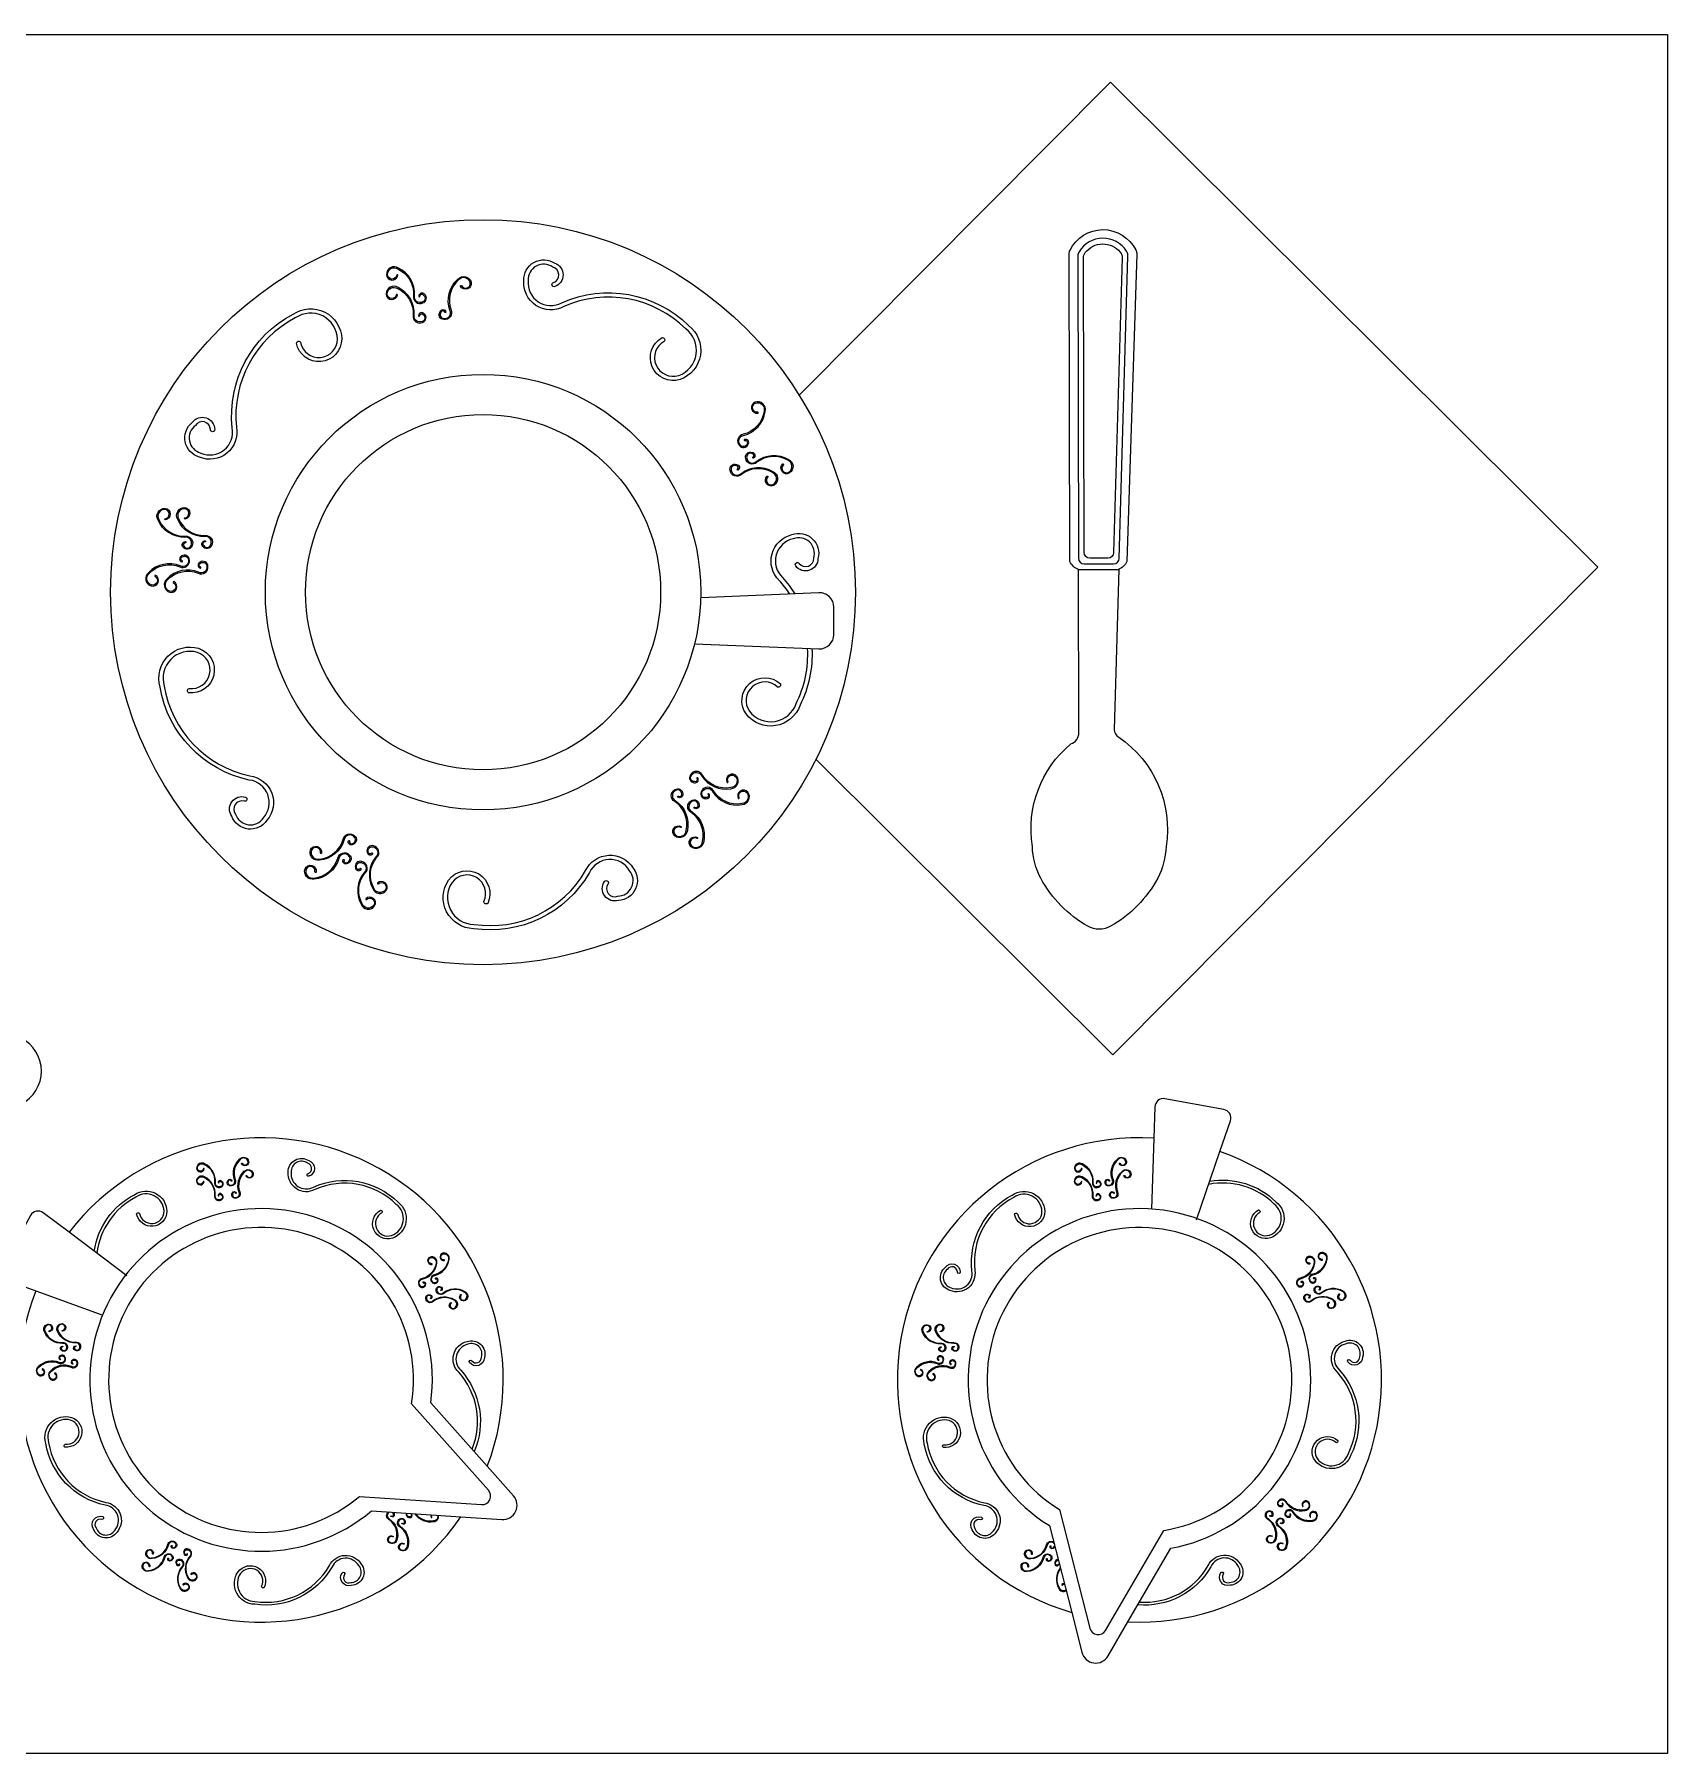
# Model space of a CAD drawing. Header units: millimetres. Extents: x 1573 to 2177, y 1587 to 1932.
# Drawn here: x 1785.7045 to 1785.9895, y 1894.4071 to 1894.7071 of the extents above; entities that cross this region are included whole.
import ezdxf

# ---------------------------------------------------------------- set-up
doc = ezdxf.new("R2010")
doc.units = ezdxf.units.MM
doc.header["$LTSCALE"] = 0.03
doc.layers.add('-HIDRO', color=8, linetype='Continuous')

msp = doc.modelspace()

# ---------------------------------------------------------------- linework, layer by layer
at = {"layer": '-HIDRO'}
for p, q in [((1785.63857, 1894.70711), (1785.98955, 1894.70711)), ((1785.98955, 1894.70711), (1785.98955, 1894.4071)), ((1785.89987, 1894.51449), (1785.89947, 1894.50208)), ((1785.90734, 1894.50027), (1785.9114, 1894.51216)), ((1785.72059, 1894.4905), (1785.71055, 1894.49807)), ((1785.70474, 1894.48783), (1785.71641, 1894.48359)), ((1785.98955, 1894.4071), (1785.53953, 1894.4071))]:
    msp.add_line(p, q, dxfattribs=at)
for points in [[(1785.89232, 1894.69876), (1785.83796, 1894.64415)], [(1785.84089, 1894.58063), (1785.89271, 1894.52905), (1785.97737, 1894.61411), (1785.89232, 1894.69876)]]:
    msp.add_lwpolyline(points, dxfattribs=at)
for points in [[(1785.87867, 1894.56541, -0.264783), (1785.88539, 1894.5833, 0.337809), (1785.88677, 1894.58524), (1785.88671, 1894.61372, -0.191235), (1785.88522, 1894.61511), (1785.88509, 1894.66879, -0.114254), (1785.88524, 1894.66945, -0.621447), (1785.89672, 1894.66949, -0.128465), (1785.89688, 1894.66875), (1785.89515, 1894.61511, -0.179417), (1785.89378, 1894.61377), (1785.89297, 1894.58582, 0.281039), (1785.89374, 1894.58446, -0.291767), (1785.90201, 1894.56541, -0.105781), (1785.90056, 1894.55984, -0.136972), (1785.89233, 1894.55147, -0.266562), (1785.88835, 1894.55147, -0.136972), (1785.88012, 1894.55984, -0.105781)], [(1785.89512, 1894.66927, 0.554588), (1785.88681, 1894.66919, 0.137949), (1785.88659, 1894.66841), (1785.8867, 1894.61571, 0.412746), (1785.8877, 1894.61471), (1785.89283, 1894.6147, 0.40657), (1785.89383, 1894.61567), (1785.89536, 1894.66839, 0.155356)], [(1785.8877, 1894.61671), (1785.88759, 1894.6681, -0.165506), (1785.8879, 1894.66902, -0.481652), (1785.894, 1894.66912, -0.186815), (1785.89434, 1894.66809), (1785.89286, 1894.61667, -0.40659), (1785.89185, 1894.6157), (1785.8887, 1894.61571, -0.412743)], [(1785.81441, 1894.65353, 0.905033), (1785.81694, 1894.64758, 0.596244), (1785.81817, 1894.65573, 0.308625), (1785.79687, 1894.6596, -0.595841), (1785.7899, 1894.66416, -0.611514), (1785.7953, 1894.66718, -0.716828), (1785.79531, 1894.66309, -0.988856), (1785.79507, 1894.6638, 0.742747), (1785.79497, 1894.66649, 0.630435), (1785.79065, 1894.66414, 0.602096), (1785.79654, 1894.66028, -0.308377), (1785.81866, 1894.6563, -0.593047), (1785.81719, 1894.64688, -0.905033), (1785.81405, 1894.65419, -0.664169)], [(1785.76772, 1894.6651, -0.905033), (1785.76611, 1894.6652, -0.596244), (1785.76792, 1894.66618, -0.308625), (1785.77063, 1894.66149, 0.595841), (1785.77229, 1894.66024, 0.611514), (1785.77255, 1894.66176, 0.716828), (1785.77158, 1894.66142, 0.988856), (1785.77177, 1894.66142, -0.742747), (1785.77241, 1894.66162, -0.630435), (1785.77222, 1894.66041, -0.602096), (1785.77082, 1894.66147, 0.308377), (1785.76801, 1894.66634, 0.593047), (1785.76592, 1894.6652, 0.905033), (1785.76791, 1894.66507, 0.664169)], [(1785.77901, 1894.66328, 0.905033), (1785.78054, 1894.66381, 0.596244), (1785.77853, 1894.66426, 0.308625), (1785.7772, 1894.65901, -0.595841), (1785.77594, 1894.65735, -0.611514), (1785.77528, 1894.65875, -0.716828), (1785.7763, 1894.65868, -0.988856), (1785.77612, 1894.65863, 0.742747), (1785.77545, 1894.65865, 0.630435), (1785.77596, 1894.65754, 0.602096), (1785.77702, 1894.65894, -0.308377), (1785.7784, 1894.66439, -0.593047), (1785.78072, 1894.66386, -0.905033), (1785.77884, 1894.6632, -0.664169)], [(1785.76767, 1894.6617, -0.905033), (1785.76606, 1894.6618, -0.596244), (1785.76787, 1894.66277, -0.308625), (1785.77058, 1894.65809, 0.595841), (1785.77224, 1894.65684, 0.611514), (1785.77249, 1894.65836, 0.716828), (1785.77153, 1894.65802, 0.988856), (1785.77172, 1894.65802, -0.742747), (1785.77236, 1894.65822, -0.630435), (1785.77217, 1894.65701, -0.602096), (1785.77077, 1894.65807, 0.308377), (1785.76796, 1894.66294, 0.593047), (1785.76587, 1894.6618, 0.905033), (1785.76785, 1894.66167, 0.664169)], [(1785.75095, 1894.65337, 0.905033), (1785.75738, 1894.65394, 0.596244), (1785.75002, 1894.65762, 0.308625), (1785.73975, 1894.63856, -0.595841), (1785.73327, 1894.63334, -0.611514), (1785.73206, 1894.63941, -0.716828), (1785.73596, 1894.63816, -0.988856), (1785.73521, 1894.63814, 0.742747), (1785.73261, 1894.63888, 0.630435), (1785.73352, 1894.63405, 0.602096), (1785.73901, 1894.63845, -0.308377), (1785.74963, 1894.65827, -0.593047), (1785.75813, 1894.65396, -0.905033), (1785.75021, 1894.65323, -0.664169)], [(1785.83076, 1894.6412, -0.905033), (1785.83035, 1894.64277, -0.596244), (1785.83184, 1894.64135, -0.308625), (1785.82822, 1894.63732, 0.595841), (1785.82754, 1894.63535, 0.611514), (1785.82907, 1894.63558, 0.716828), (1785.82844, 1894.63639, 0.988856), (1785.8285, 1894.63622, -0.742747), (1785.8289, 1894.63567, -0.630435), (1785.82768, 1894.63547, -0.602096), (1785.82826, 1894.63713, 0.308377), (1785.83202, 1894.64131, 0.593047), (1785.83029, 1894.64295, 0.905033), (1785.83079, 1894.64102, 0.664169)], [(1785.83522, 1894.63202, 0.905033), (1785.83619, 1894.63073, 0.596244), (1785.836, 1894.63278, 0.308625), (1785.83059, 1894.63243, -0.595841), (1785.82863, 1894.63311, -0.611514), (1785.82975, 1894.63417, -0.716828), (1785.83001, 1894.63318, -0.988856), (1785.8299, 1894.63334, 0.742747), (1785.82971, 1894.63398, 0.630435), (1785.82881, 1894.63315, 0.602096), (1785.83047, 1894.63257, -0.308377), (1785.83608, 1894.63295, -0.593047), (1785.8363, 1894.63058, -0.905033), (1785.83509, 1894.63216, -0.664169)], [(1785.83251, 1894.6299, 0.905033), (1785.83349, 1894.62861, 0.596244), (1785.83329, 1894.63066, 0.308625), (1785.82789, 1894.63031, -0.595841), (1785.82592, 1894.63099, -0.611514), (1785.82705, 1894.63205, -0.716828), (1785.8273, 1894.63106, -0.988856), (1785.8272, 1894.63121, 0.742747), (1785.82701, 1894.63186, 0.630435), (1785.82611, 1894.63103, 0.602096), (1785.82777, 1894.63045, -0.308377), (1785.83337, 1894.63083, -0.593047), (1785.83359, 1894.62845, -0.905033), (1785.83238, 1894.63004, -0.664169)], [(1785.7273, 1894.62259, 0.905033), (1785.72727, 1894.62421, 0.596244), (1785.72622, 1894.62243, 0.308625), (1785.7308, 1894.61954, -0.595841), (1785.73199, 1894.61784, -0.611514), (1785.73046, 1894.61764, -0.716828), (1785.73084, 1894.61859, -0.988856), (1785.73083, 1894.6184, 0.742747), (1785.7306, 1894.61777, 0.630435), (1785.73182, 1894.61791, 0.602096), (1785.73082, 1894.61936, -0.308377), (1785.72606, 1894.62235, -0.593047), (1785.72728, 1894.62439, -0.905033), (1785.72732, 1894.6224, -0.664169)], [(1785.73074, 1894.62272, 0.905033), (1785.73071, 1894.62433, 0.596244), (1785.72966, 1894.62256, 0.308625), (1785.73424, 1894.61967, -0.595841), (1785.73543, 1894.61796, -0.611514), (1785.73389, 1894.61777, -0.716828), (1785.73427, 1894.61872, -0.988856), (1785.73426, 1894.61853, 0.742747), (1785.73403, 1894.61789, 0.630435), (1785.73525, 1894.61804, 0.602096), (1785.73425, 1894.61948, -0.308377), (1785.72949, 1894.62247, -0.593047), (1785.73071, 1894.62452, -0.905033), (1785.73076, 1894.62253, -0.664169)], [(1785.72551, 1894.61254, -0.905033), (1785.72492, 1894.61103, -0.596244), (1785.72455, 1894.61306, -0.308625), (1785.72985, 1894.61419, 0.595841), (1785.73155, 1894.61538, 0.611514), (1785.73018, 1894.61609, 0.716828), (1785.73021, 1894.61507, 0.988856), (1785.73027, 1894.61525, -0.742747), (1785.73027, 1894.61593, -0.630435), (1785.73137, 1894.61537, -0.602096), (1785.72993, 1894.61436, 0.308377), (1785.72443, 1894.6132, 0.593047), (1785.72487, 1894.61085, 0.905033), (1785.7256, 1894.61271, 0.664169)], [(1785.72873, 1894.61144, -0.905033), (1785.72814, 1894.60993, -0.596244), (1785.72777, 1894.61196, -0.308625), (1785.73307, 1894.61309, 0.595841), (1785.73477, 1894.61428, 0.611514), (1785.7334, 1894.615, 0.716828), (1785.73343, 1894.61397, 0.988856), (1785.73348, 1894.61415, -0.742747), (1785.73349, 1894.61483, -0.630435), (1785.73458, 1894.61427, -0.602096), (1785.73314, 1894.61326, 0.308377), (1785.72764, 1894.6121, 0.593047), (1785.72808, 1894.60976, 0.905033), (1785.72881, 1894.61161, 0.664169)], [(1785.73149, 1894.59296, 0.905033), (1785.73294, 1894.59926, 0.596244), (1785.72715, 1894.59339, 0.308625), (1785.74211, 1894.57773, -0.595841), (1785.74507, 1894.56996, -0.611514), (1785.73893, 1894.57068, -0.716828), (1785.74132, 1894.574, -0.988856), (1785.7411, 1894.57329, 0.742747), (1785.7396, 1894.57104, 0.630435), (1785.74447, 1894.57041, 0.602096), (1785.74199, 1894.57699, -0.308377), (1785.72642, 1894.59322, -0.593047), (1785.73315, 1894.59998, -0.905033), (1785.7314, 1894.59221, -0.664169)], [(1785.82555, 1894.57665, -0.905033), (1785.82691, 1894.57752, -0.596244), (1785.82602, 1894.57567, -0.308625), (1785.82107, 1894.57786, 0.595841), (1785.81899, 1894.5779, 0.611514), (1785.81968, 1894.57652, 0.716828), (1785.82026, 1894.57736, 0.988856), (1785.82011, 1894.57725, -0.742747), (1785.81971, 1894.57671, -0.630435), (1785.81915, 1894.5778, -0.602096), (1785.82091, 1894.57777, 0.308377), (1785.82604, 1894.57548, 0.593047), (1785.82706, 1894.57763, 0.905033), (1785.82538, 1894.57656, 0.664169)], [(1785.8173, 1894.56871, 0.905033), (1785.81637, 1894.56738, 0.596244), (1785.81826, 1894.5682, 0.308625), (1785.81625, 1894.57323, -0.595841), (1785.81629, 1894.57531, -0.611514), (1785.81765, 1894.57457, -0.716828), (1785.81679, 1894.57402, -0.988856), (1785.8169, 1894.57417, 0.742747), (1785.81746, 1894.57454, 0.630435), (1785.81639, 1894.57515, 0.602096), (1785.81635, 1894.57339, -0.308377), (1785.81845, 1894.56817, -0.593047), (1785.81626, 1894.56723, -0.905033), (1785.81739, 1894.56887, -0.664169)], [(1785.82751, 1894.57387, -0.905033), (1785.82887, 1894.57474, -0.596244), (1785.82797, 1894.57288, -0.308625), (1785.82303, 1894.57508, 0.595841), (1785.82095, 1894.57512, 0.611514), (1785.82164, 1894.57374, 0.716828), (1785.82222, 1894.57458, 0.988856), (1785.82206, 1894.57447, -0.742747), (1785.82166, 1894.57392, -0.630435), (1785.8211, 1894.57502, -0.602096), (1785.82286, 1894.57499, 0.308377), (1785.828, 1894.5727, 0.593047), (1785.82902, 1894.57485, 0.905033), (1785.82734, 1894.57378, 0.664169)], [(1785.82015, 1894.56679, 0.905033), (1785.81923, 1894.56546, 0.596244), (1785.82111, 1894.56628, 0.308625), (1785.81911, 1894.57131, -0.595841), (1785.81915, 1894.57339, -0.611514), (1785.82051, 1894.57265, -0.716828), (1785.81964, 1894.5721, -0.988856), (1785.81976, 1894.57225, 0.742747), (1785.82032, 1894.57263, 0.630435), (1785.81925, 1894.57323, 0.602096), (1785.81921, 1894.57147, -0.308377), (1785.8213, 1894.56625, -0.593047), (1785.81911, 1894.56532, -0.905033), (1785.82024, 1894.56695, -0.664169)], [(1785.7544, 1894.56427, 0.905033), (1785.75285, 1894.56474, 0.596244), (1785.75421, 1894.56319, 0.308625), (1785.75838, 1894.56665, -0.595841), (1785.76037, 1894.56726, -0.611514), (1785.76008, 1894.56574, -0.716828), (1785.75929, 1894.56639, -0.988856), (1785.75947, 1894.56633, 0.742747), (1785.76, 1894.56591, 0.630435), (1785.76024, 1894.56712, 0.602096), (1785.75856, 1894.56661, -0.308377), (1785.75424, 1894.56301, -0.593047), (1785.75267, 1894.5648, -0.905033), (1785.75458, 1894.56423, -0.664169)], [(1785.7645, 1894.55887, -0.905033), (1785.76575, 1894.55785, -0.596244), (1785.76371, 1894.55812, -0.308625), (1785.76427, 1894.56351, 0.595841), (1785.76366, 1894.5655, 0.611514), (1785.76256, 1894.56441, 0.716828), (1785.76354, 1894.56412, 0.988856), (1785.76339, 1894.56423, -0.742747), (1785.76275, 1894.56444, -0.630435), (1785.76362, 1894.56532, -0.602096), (1785.76413, 1894.56363, 0.308377), (1785.76354, 1894.55804, 0.593047), (1785.7659, 1894.55774, 0.905033), (1785.76437, 1894.559, 0.664169)], [(1785.75345, 1894.56096, 0.905033), (1785.75191, 1894.56143, 0.596244), (1785.75327, 1894.55989, 0.308625), (1785.75743, 1894.56335, -0.595841), (1785.75942, 1894.56395, -0.611514), (1785.75914, 1894.56243, -0.716828), (1785.75835, 1894.56309, -0.988856), (1785.75853, 1894.56302, 0.742747), (1785.75906, 1894.5626, 0.630435), (1785.7593, 1894.56381, 0.602096), (1785.75762, 1894.5633, -0.308377), (1785.7533, 1894.5597, -0.593047), (1785.75173, 1894.56149, -0.905033), (1785.75364, 1894.56092, -0.664169)], [(1785.76246, 1894.55615, -0.905033), (1785.76371, 1894.55513, -0.596244), (1785.76167, 1894.5554, -0.308625), (1785.76223, 1894.56079, 0.595841), (1785.76162, 1894.56278, 0.611514), (1785.76052, 1894.56169, 0.716828), (1785.7615, 1894.5614, 0.988856), (1785.76135, 1894.56151, -0.742747), (1785.76071, 1894.56172, -0.630435), (1785.76158, 1894.56259, -0.602096), (1785.76209, 1894.56091, 0.308377), (1785.7615, 1894.55532, 0.593047), (1785.76386, 1894.55502, 0.905033), (1785.76233, 1894.55628, 0.664169)], [(1785.78293, 1894.55579, 0.905033), (1785.77739, 1894.55911, 0.596244), (1785.78118, 1894.5518, 0.308625), (1785.80069, 1894.56118, -0.595841), (1785.809, 1894.5616, -0.611514), (1785.80641, 1894.55598, -0.716828), (1785.804, 1894.55928, -0.988856), (1785.80461, 1894.55885, 0.742747), (1785.80628, 1894.55673, 0.630435), (1785.80838, 1894.56117, 0.602096), (1785.80136, 1894.56084, -0.308377), (1785.78111, 1894.55105, -0.593047), (1785.77677, 1894.55953, -0.905033), (1785.78361, 1894.55547, -0.664169)], [(1785.9114, 1894.51216), (1785.91324, 1894.51753, 0.458076), (1785.91209, 1894.51949), (1785.90181, 1894.52138, 0.458856), (1785.90004, 1894.51995), (1785.89987, 1894.51449, 0.893597), (1785.88553, 1894.43173), (1785.8873, 1894.42479, 0.671086), (1785.89189, 1894.42415), (1785.89534, 1894.43009, 0.86418)], [(1785.71055, 1894.49807), (1785.70602, 1894.50148, 0.458076), (1785.7038, 1894.501), (1785.6988, 1894.49182, 0.458856), (1785.69961, 1894.48969), (1785.70474, 1894.48783, 0.893597), (1785.77891, 1894.44842), (1785.78606, 1894.44794, 0.671086), (1785.7881, 1894.45209), (1785.78353, 1894.45723, 0.86418)], [(1785.74074, 1894.51013, 0.905033), (1785.74176, 1894.51048, 0.596244), (1785.74042, 1894.51078, 0.308625), (1785.73953, 1894.50728, -0.595841), (1785.7387, 1894.50617, -0.611514), (1785.73826, 1894.5071, -0.716828), (1785.73894, 1894.50706, -0.988856), (1785.73882, 1894.50703, 0.742747), (1785.73837, 1894.50704, 0.630435), (1785.73871, 1894.5063, 0.602096), (1785.73942, 1894.50723, -0.308377), (1785.74033, 1894.51087, -0.593047), (1785.74188, 1894.51051, -0.905033), (1785.74063, 1894.51007, -0.664169)], [(1785.76513, 1894.50147, 0.905033), (1785.76682, 1894.49751, 0.596244), (1785.76764, 1894.50294, 0.308625), (1785.75343, 1894.50552, -0.595841), (1785.74879, 1894.50856, -0.611514), (1785.75239, 1894.51057, -0.716828), (1785.7524, 1894.50784, -0.988856), (1785.75224, 1894.50832, 0.742747), (1785.75217, 1894.51012, 0.630435), (1785.74929, 1894.50855, 0.602096), (1785.75321, 1894.50597, -0.308377), (1785.76797, 1894.50332, -0.593047), (1785.76698, 1894.49704, -0.905033), (1785.76489, 1894.50191, -0.664169)], [(1785.89395, 1894.51012, 0.905033), (1785.89497, 1894.51047, 0.596244), (1785.89363, 1894.51077, 0.308625), (1785.89275, 1894.50727, -0.595841), (1785.89192, 1894.50616, -0.611514), (1785.89147, 1894.50709, -0.716828), (1785.89215, 1894.50705, -0.988856), (1785.89203, 1894.50701, 0.742747), (1785.89158, 1894.50703, 0.630435), (1785.89193, 1894.50628, 0.602096), (1785.89263, 1894.50722, -0.308377), (1785.89354, 1894.51085, -0.593047), (1785.89509, 1894.51051, -0.905033), (1785.89384, 1894.51006, -0.664169)], [(1785.734, 1894.50919, -0.905033), (1785.73293, 1894.50925, -0.596244), (1785.73413, 1894.5099, -0.308625), (1785.73594, 1894.50678, 0.595841), (1785.73705, 1894.50594, 0.611514), (1785.73722, 1894.50696, 0.716828), (1785.73658, 1894.50673, 0.988856), (1785.7367, 1894.50673, -0.742747), (1785.73713, 1894.50687, -0.630435), (1785.737, 1894.50606, -0.602096), (1785.73607, 1894.50677, 0.308377), (1785.7342, 1894.51001, 0.593047), (1785.7328, 1894.50925, 0.905033), (1785.73413, 1894.50917, 0.664169)], [(1785.74153, 1894.50797, 0.905033), (1785.74255, 1894.50833, 0.596244), (1785.74121, 1894.50862, 0.308625), (1785.74032, 1894.50513, -0.595841), (1785.73948, 1894.50402, -0.611514), (1785.73904, 1894.50495, -0.716828), (1785.73972, 1894.50491, -0.988856), (1785.7396, 1894.50488, 0.742747), (1785.73915, 1894.50489, 0.630435), (1785.7395, 1894.50414, 0.602096), (1785.74021, 1894.50508, -0.308377), (1785.74112, 1894.50871, -0.593047), (1785.74267, 1894.50836, -0.905033), (1785.74142, 1894.50792, -0.664169)], [(1785.88721, 1894.50916, -0.905033), (1785.88614, 1894.50922, -0.596244), (1785.88734, 1894.50988, -0.308625), (1785.88916, 1894.50676, 0.595841), (1785.89027, 1894.50592, 0.611514), (1785.89044, 1894.50694, 0.716828), (1785.88979, 1894.50671, 0.988856), (1785.88992, 1894.50671, -0.742747), (1785.89035, 1894.50685, -0.630435), (1785.89022, 1894.50604, -0.602096), (1785.88928, 1894.50674, 0.308377), (1785.8874, 1894.50999, 0.593047), (1785.88601, 1894.50922, 0.905033), (1785.88734, 1894.50914, 0.664169)], [(1785.89475, 1894.50797, 0.905033), (1785.89576, 1894.50832, 0.596244), (1785.89442, 1894.50862, 0.308625), (1785.89354, 1894.50512, -0.595841), (1785.89271, 1894.50401, -0.611514), (1785.89227, 1894.50494, -0.716828), (1785.89295, 1894.5049, -0.988856), (1785.89283, 1894.50486, 0.742747), (1785.89238, 1894.50488, 0.630435), (1785.89272, 1894.50413, 0.602096), (1785.89343, 1894.50507, -0.308377), (1785.89433, 1894.5087, -0.593047), (1785.89588, 1894.50836, -0.905033), (1785.89463, 1894.50791, -0.664169)], [(1785.73397, 1894.50692, -0.905033), (1785.73289, 1894.50698, -0.596244), (1785.7341, 1894.50764, -0.308625), (1785.73591, 1894.50451, 0.595841), (1785.73702, 1894.50368, 0.611514), (1785.73719, 1894.50469, 0.716828), (1785.73654, 1894.50447, 0.988856), (1785.73667, 1894.50447, -0.742747), (1785.7371, 1894.5046, -0.630435), (1785.73697, 1894.50379, -0.602096), (1785.73603, 1894.5045, 0.308377), (1785.73416, 1894.50775, 0.593047), (1785.73277, 1894.50698, 0.905033), (1785.73409, 1894.5069, 0.664169)], [(1785.87605, 1894.50131, 0.905033), (1785.88034, 1894.5017, 0.596244), (1785.87543, 1894.50414, 0.308625), (1785.86861, 1894.49142, -0.595841), (1785.8643, 1894.48792, -0.611514), (1785.86349, 1894.49197, -0.716828), (1785.86609, 1894.49114, -0.988856), (1785.86559, 1894.49113, 0.742747), (1785.86385, 1894.49162, 0.630435), (1785.86447, 1894.4884, 0.602096), (1785.86812, 1894.49134, -0.308377), (1785.87517, 1894.50457, -0.593047), (1785.88084, 1894.50171, -0.905033), (1785.87556, 1894.50121, -0.664169)], [(1785.88719, 1894.5069, -0.905033), (1785.88611, 1894.50695, -0.596244), (1785.88732, 1894.50761, -0.308625), (1785.88913, 1894.50449, 0.595841), (1785.89024, 1894.50366, 0.611514), (1785.89041, 1894.50467, 0.716828), (1785.88977, 1894.50445, 0.988856), (1785.88989, 1894.50445, -0.742747), (1785.89032, 1894.50458, -0.630435), (1785.8902, 1894.50377, -0.602096), (1785.88926, 1894.50448, 0.308377), (1785.88738, 1894.50772, 0.593047), (1785.88598, 1894.50695, 0.905033), (1785.88731, 1894.50688, 0.664169)], [(1785.7612, 1894.45198), (1785.78252, 1894.45056, 0.671086), (1785.78375, 1894.45306), (1785.77032, 1894.46816, 5.549536)], [(1785.8834, 1894.44967), (1785.88869, 1894.42897, 0.671086), (1785.89144, 1894.42859), (1785.90161, 1894.44605, 5.549536)], [(1785.77386, 1894.49259, -0.905033), (1785.77359, 1894.49363, -0.596244), (1785.77458, 1894.49268, -0.308625), (1785.77217, 1894.49, 0.595841), (1785.77171, 1894.48869, 0.611514), (1785.77273, 1894.48884, 0.716828), (1785.77232, 1894.48938, 0.988856), (1785.77236, 1894.48926, -0.742747), (1785.77262, 1894.4889, -0.630435), (1785.77181, 1894.48877, -0.602096), (1785.77219, 1894.48988, 0.308377), (1785.7747, 1894.49266, 0.593047), (1785.77355, 1894.49375, 0.905033), (1785.77388, 1894.49247, 0.664169)], [(1785.77603, 1894.49326, -0.905033), (1785.77575, 1894.4943, -0.596244), (1785.77675, 1894.49335, -0.308625), (1785.77433, 1894.49067, 0.595841), (1785.77388, 1894.48936, 0.611514), (1785.7749, 1894.48951, 0.716828), (1785.77449, 1894.49005, 0.988856), (1785.77453, 1894.48993, -0.742747), (1785.77479, 1894.48956, -0.630435), (1785.77398, 1894.48943, -0.602096), (1785.77436, 1894.49054, 0.308377), (1785.77687, 1894.49333, 0.593047), (1785.77571, 1894.49442, 0.905033), (1785.77605, 1894.49313, 0.664169)], [(1785.92712, 1894.49267, -0.905033), (1785.92684, 1894.49371, -0.596244), (1785.92784, 1894.49277, -0.308625), (1785.92543, 1894.49007, 0.595841), (1785.92498, 1894.48876, 0.611514), (1785.926, 1894.48892, 0.716828), (1785.92558, 1894.48946, 0.988856), (1785.92562, 1894.48934, -0.742747), (1785.92589, 1894.48897, -0.630435), (1785.92508, 1894.48884, -0.602096), (1785.92546, 1894.48995, 0.308377), (1785.92796, 1894.49274, 0.593047), (1785.9268, 1894.49383, 0.905033), (1785.92714, 1894.49255, 0.664169)], [(1785.92928, 1894.49334, -0.905033), (1785.929, 1894.49439, -0.596244), (1785.93, 1894.49344, -0.308625), (1785.9276, 1894.49075, 0.595841), (1785.92715, 1894.48944, 0.611514), (1785.92817, 1894.48959, 0.716828), (1785.92775, 1894.49013, 0.988856), (1785.92779, 1894.49001, -0.742747), (1785.92805, 1894.48965, -0.630435), (1785.92724, 1894.48952, -0.602096), (1785.92762, 1894.49063, 0.308377), (1785.93012, 1894.49342, 0.593047), (1785.92897, 1894.4945, 0.905033), (1785.9293, 1894.49322, 0.664169)], [(1785.7772, 1894.48572, 0.905033), (1785.77785, 1894.48486, 0.596244), (1785.77772, 1894.48623, 0.308625), (1785.77411, 1894.48599, -0.595841), (1785.7728, 1894.48645, -0.611514), (1785.77355, 1894.48715, -0.716828), (1785.77372, 1894.48649, -0.988856), (1785.77365, 1894.4866, 0.742747), (1785.77353, 1894.48703, 0.630435), (1785.77293, 1894.48647, 0.602096), (1785.77403, 1894.48609, -0.308377), (1785.77777, 1894.48634, -0.593047), (1785.77792, 1894.48476, -0.905033), (1785.77711, 1894.48581, -0.664169)], [(1785.779, 1894.48713, 0.905033), (1785.77965, 1894.48628, 0.596244), (1785.77952, 1894.48764, 0.308625), (1785.77592, 1894.48741, -0.595841), (1785.77461, 1894.48786, -0.611514), (1785.77536, 1894.48857, -0.716828), (1785.77553, 1894.48791, -0.988856), (1785.77546, 1894.48801, 0.742747), (1785.77533, 1894.48844, 0.630435), (1785.77473, 1894.48789, 0.602096), (1785.77584, 1894.4875, -0.308377), (1785.77958, 1894.48775, -0.593047), (1785.77972, 1894.48617, -0.905033), (1785.77892, 1894.48723, -0.664169)], [(1785.93047, 1894.48581, 0.905033), (1785.93112, 1894.48495, 0.596244), (1785.93099, 1894.48632, 0.308625), (1785.92739, 1894.48607, -0.595841), (1785.92608, 1894.48652, -0.611514), (1785.92682, 1894.48723, -0.716828), (1785.92699, 1894.48657, -0.988856), (1785.92693, 1894.48668, 0.742747), (1785.9268, 1894.48711, 0.630435), (1785.9262, 1894.48655, 0.602096), (1785.92731, 1894.48617, -0.308377), (1785.93105, 1894.48643, -0.593047), (1785.93119, 1894.48485, -0.905033), (1785.93039, 1894.4859, -0.664169)], [(1785.93227, 1894.48723, 0.905033), (1785.93292, 1894.48637, 0.596244), (1785.93279, 1894.48774, 0.308625), (1785.92919, 1894.48749, -0.595841), (1785.92788, 1894.48794, -0.611514), (1785.92862, 1894.48865, -0.716828), (1785.92879, 1894.48799, -0.988856), (1785.92873, 1894.4881, 0.742747), (1785.9286, 1894.48853, 0.630435), (1785.928, 1894.48797, 0.602096), (1785.92911, 1894.48759, -0.308377), (1785.93285, 1894.48785, -0.593047), (1785.93299, 1894.48627, -0.905033), (1785.93219, 1894.48732, -0.664169)], [(1785.70706, 1894.48085, 0.905033), (1785.70704, 1894.48192, 0.596244), (1785.70634, 1894.48074, 0.308625), (1785.70939, 1894.47882, -0.595841), (1785.71018, 1894.47768, -0.611514), (1785.70916, 1894.47755, -0.716828), (1785.70941, 1894.47818, -0.988856), (1785.70941, 1894.47806, 0.742747), (1785.70925, 1894.47763, 0.630435), (1785.71007, 1894.47773, 0.602096), (1785.7094, 1894.47869, -0.308377), (1785.70623, 1894.48068, -0.593047), (1785.70704, 1894.48205, -0.905033), (1785.70707, 1894.48072, -0.664169)], [(1785.70935, 1894.48093, 0.905033), (1785.70933, 1894.48201, 0.596244), (1785.70863, 1894.48083, 0.308625), (1785.71168, 1894.4789, -0.595841), (1785.71247, 1894.47776, -0.611514), (1785.71145, 1894.47763, -0.716828), (1785.7117, 1894.47826, -0.988856), (1785.7117, 1894.47814, 0.742747), (1785.71154, 1894.47772, 0.630435), (1785.71236, 1894.47781, 0.602096), (1785.71169, 1894.47877, -0.308377), (1785.70852, 1894.48077, -0.593047), (1785.70933, 1894.48213, -0.905033), (1785.70936, 1894.48081, -0.664169)], [(1785.86034, 1894.48075, 0.905033), (1785.86032, 1894.48182, 0.596244), (1785.85963, 1894.48064, 0.308625), (1785.86268, 1894.47872, -0.595841), (1785.86348, 1894.47759, -0.611514), (1785.86246, 1894.47745, -0.716828), (1785.86271, 1894.47809, -0.988856), (1785.8627, 1894.47796, 0.742747), (1785.86255, 1894.47754, 0.630435), (1785.86336, 1894.47763, 0.602096), (1785.86269, 1894.4786, -0.308377), (1785.85951, 1894.48058, -0.593047), (1785.86032, 1894.48195, -0.905033), (1785.86036, 1894.48062, -0.664169)], [(1785.86263, 1894.48084, 0.905033), (1785.86261, 1894.48191, 0.596244), (1785.86192, 1894.48073, 0.308625), (1785.86497, 1894.47881, -0.595841), (1785.86577, 1894.47768, -0.611514), (1785.86475, 1894.47754, -0.716828), (1785.865, 1894.47818, -0.988856), (1785.86499, 1894.47805, 0.742747), (1785.86484, 1894.47763, 0.630435), (1785.86566, 1894.47773, 0.602096), (1785.86498, 1894.47869, -0.308377), (1785.86181, 1894.48067, -0.593047), (1785.86262, 1894.48204, -0.905033), (1785.86265, 1894.48071, -0.664169)], [(1785.93165, 1894.46136, 0.905033), (1785.92841, 1894.45852, 0.596244), (1785.93382, 1894.45944, 0.308625), (1785.93185, 1894.47374, -0.595841), (1785.93329, 1894.47909, -0.611514), (1785.93632, 1894.4763, -0.716828), (1785.93373, 1894.47545, -0.988856), (1785.93413, 1894.47575, 0.742747), (1785.93582, 1894.47637, 0.630435), (1785.93343, 1894.47862, 0.602096), (1785.93221, 1894.47409, -0.308377), (1785.93428, 1894.45924, -0.593047), (1785.92801, 1894.45822, -0.905033), (1785.93199, 1894.46173, -0.664169)], [(1785.70586, 1894.47415, -0.905033), (1785.70547, 1894.47314, -0.596244), (1785.70522, 1894.47449, -0.308625), (1785.70875, 1894.47525, 0.595841), (1785.70989, 1894.47604, 0.611514), (1785.70898, 1894.47652, 0.716828), (1785.709, 1894.47584, 0.988856), (1785.70903, 1894.47595, -0.742747), (1785.70904, 1894.4764, -0.630435), (1785.70977, 1894.47603, -0.602096), (1785.70881, 1894.47536, 0.308377), (1785.70514, 1894.47458, 0.593047), (1785.70543, 1894.47302, 0.905033), (1785.70592, 1894.47426, 0.664169)], [(1785.70801, 1894.47341, -0.905033), (1785.70762, 1894.47241, -0.596244), (1785.70737, 1894.47376, -0.308625), (1785.7109, 1894.47451, 0.595841), (1785.71204, 1894.47531, 0.611514), (1785.71112, 1894.47578, 0.716828), (1785.71114, 1894.4751, 0.988856), (1785.71118, 1894.47522, -0.742747), (1785.71118, 1894.47567, -0.630435), (1785.71191, 1894.4753, -0.602096), (1785.71095, 1894.47463, 0.308377), (1785.70729, 1894.47385, 0.593047), (1785.70758, 1894.47229, 0.905033), (1785.70806, 1894.47352, 0.664169)], [(1785.85917, 1894.47404, -0.905033), (1785.85878, 1894.47304, -0.596244), (1785.85853, 1894.47439, -0.308625), (1785.86206, 1894.47515, 0.595841), (1785.86319, 1894.47595, 0.611514), (1785.86228, 1894.47642, 0.716828), (1785.8623, 1894.47574, 0.988856), (1785.86233, 1894.47586, -0.742747), (1785.86234, 1894.47631, -0.630435), (1785.86307, 1894.47594, -0.602096), (1785.86211, 1894.47526, 0.308377), (1785.85845, 1894.47448, 0.593047), (1785.85874, 1894.47292, 0.905033), (1785.85923, 1894.47415, 0.664169)], [(1785.86132, 1894.47331, -0.905033), (1785.86093, 1894.47231, -0.596244), (1785.86068, 1894.47366, -0.308625), (1785.86421, 1894.47442, 0.595841), (1785.86534, 1894.47522, 0.611514), (1785.86442, 1894.47569, 0.716828), (1785.86444, 1894.47501, 0.988856), (1785.86448, 1894.47513, -0.742747), (1785.86448, 1894.47558, -0.630435), (1785.86521, 1894.47521, -0.602096), (1785.86426, 1894.47454, 0.308377), (1785.86059, 1894.47375, 0.593047), (1785.86089, 1894.47219, 0.905033), (1785.86137, 1894.47343, 0.664169)], [(1785.70985, 1894.46109, 0.905033), (1785.71081, 1894.46529, 0.596244), (1785.70696, 1894.46138, 0.308625), (1785.71693, 1894.45094, -0.595841), (1785.7189, 1894.44576, -0.611514), (1785.71481, 1894.44624, -0.716828), (1785.7164, 1894.44846, -0.988856), (1785.71626, 1894.44798, 0.742747), (1785.71526, 1894.44648, 0.630435), (1785.7185, 1894.44606, 0.602096), (1785.71685, 1894.45045, -0.308377), (1785.70647, 1894.46127, -0.593047), (1785.71095, 1894.46577, -0.905033), (1785.70979, 1894.4606, -0.664169)], [(1785.86319, 1894.461, 0.905033), (1785.86415, 1894.4652, 0.596244), (1785.8603, 1894.46128, 0.308625), (1785.8703, 1894.45087, -0.595841), (1785.87229, 1894.44569, -0.611514), (1785.86819, 1894.44616, -0.716828), (1785.86978, 1894.44838, -0.988856), (1785.86964, 1894.4479, 0.742747), (1785.86864, 1894.4464, 0.630435), (1785.87189, 1894.44599, 0.602096), (1785.87022, 1894.45038, -0.308377), (1785.85981, 1894.46117, -0.593047), (1785.86428, 1894.46568, -0.905033), (1785.86313, 1894.4605, -0.664169)], [(1785.92593, 1894.4503, -0.905033), (1785.92683, 1894.45088, -0.596244), (1785.92624, 1894.44964, -0.308625), (1785.92294, 1894.4511, 0.595841), (1785.92155, 1894.45112, 0.611514), (1785.92201, 1894.4502, 0.716828), (1785.9224, 1894.45076, 0.988856), (1785.9223, 1894.45069, -0.742747), (1785.92203, 1894.45032, -0.630435), (1785.92166, 1894.45105, -0.602096), (1785.92283, 1894.45104, 0.308377), (1785.92626, 1894.44952, 0.593047), (1785.92693, 1894.45096, 0.905033), (1785.92582, 1894.45024, 0.664169)], [(1785.76896, 1894.44365, 0.905033), (1785.76834, 1894.44276, 0.596244), (1785.7696, 1894.44331, 0.308625), (1785.76826, 1894.44666, -0.595841), (1785.76829, 1894.44805, -0.611514), (1785.76919, 1894.44755, -0.716828), (1785.76862, 1894.44719, -0.988856), (1785.76869, 1894.44729, 0.742747), (1785.76907, 1894.44754, 0.630435), (1785.76835, 1894.44794, 0.602096), (1785.76833, 1894.44677, -0.308377), (1785.76972, 1894.44329, -0.593047), (1785.76826, 1894.44266, -0.905033), (1785.76902, 1894.44375, -0.664169)], [(1785.92044, 1894.44499, 0.905033), (1785.91983, 1894.4441, 0.596244), (1785.92108, 1894.44465, 0.308625), (1785.91974, 1894.448, -0.595841), (1785.91976, 1894.44939, -0.611514), (1785.92067, 1894.44889, -0.716828), (1785.92009, 1894.44853, -0.988856), (1785.92017, 1894.44863, 0.742747), (1785.92054, 1894.44888, 0.630435), (1785.91982, 1894.44928, 0.602096), (1785.9198, 1894.44811, -0.308377), (1785.92121, 1894.44463, -0.593047), (1785.91975, 1894.444, -0.905033), (1785.9205, 1894.4451, -0.664169)], [(1785.92235, 1894.44371, 0.905033), (1785.92173, 1894.44283, 0.596244), (1785.92299, 1894.44338, 0.308625), (1785.92164, 1894.44673, -0.595841), (1785.92167, 1894.44811, -0.611514), (1785.92257, 1894.44762, -0.716828), (1785.922, 1894.44726, -0.988856), (1785.92207, 1894.44735, 0.742747), (1785.92245, 1894.44761, 0.630435), (1785.92173, 1894.44801, 0.602096), (1785.92171, 1894.44683, -0.308377), (1785.92311, 1894.44336, -0.593047), (1785.92165, 1894.44273, -0.905033), (1785.92241, 1894.44382, -0.664169)], [(1785.92724, 1894.44845, -0.905033), (1785.92814, 1894.44903, -0.596244), (1785.92755, 1894.44779, -0.308625), (1785.92425, 1894.44925, 0.595841), (1785.92286, 1894.44927, 0.611514), (1785.92332, 1894.44835, 0.716828), (1785.92371, 1894.44891, 0.988856), (1785.92361, 1894.44884, -0.742747), (1785.92334, 1894.44847, -0.630435), (1785.92297, 1894.4492, -0.602096), (1785.92414, 1894.44919, 0.308377), (1785.92757, 1894.44767, 0.593047), (1785.92824, 1894.44911, 0.905033), (1785.92713, 1894.44839, 0.664169)], [(1785.72449, 1894.43976, 0.905033), (1785.72346, 1894.44007, 0.596244), (1785.72437, 1894.43904, 0.308625), (1785.72714, 1894.44135, -0.595841), (1785.72847, 1894.44175, -0.611514), (1785.72828, 1894.44074, -0.716828), (1785.72776, 1894.44118, -0.988856), (1785.72787, 1894.44113, 0.742747), (1785.72823, 1894.44086, 0.630435), (1785.72839, 1894.44166, 0.602096), (1785.72727, 1894.44132, -0.308377), (1785.72439, 1894.43892, -0.593047), (1785.72334, 1894.44012, -0.905033), (1785.72461, 1894.43974, -0.664169)], [(1785.72512, 1894.44196, 0.905033), (1785.72409, 1894.44228, 0.596244), (1785.725, 1894.44125, 0.308625), (1785.72777, 1894.44356, -0.595841), (1785.7291, 1894.44396, -0.611514), (1785.72891, 1894.44295, -0.716828), (1785.72838, 1894.44338, -0.988856), (1785.7285, 1894.44334, 0.742747), (1785.72886, 1894.44306, 0.630435), (1785.72902, 1894.44387, 0.602096), (1785.72789, 1894.44353, -0.308377), (1785.72502, 1894.44113, -0.593047), (1785.72397, 1894.44232, -0.905033), (1785.72524, 1894.44194, -0.664169)], [(1785.73186, 1894.43837, -0.905033), (1785.73269, 1894.43769, -0.596244), (1785.73133, 1894.43787, -0.308625), (1785.7317, 1894.44146, 0.595841), (1785.7313, 1894.44279, 0.611514), (1785.73056, 1894.44206, 0.716828), (1785.73122, 1894.44187, 0.988856), (1785.73112, 1894.44194, -0.742747), (1785.73069, 1894.44208, -0.630435), (1785.73127, 1894.44266, -0.602096), (1785.73161, 1894.44154, 0.308377), (1785.73121, 1894.43782, 0.593047), (1785.73279, 1894.43761, 0.905033), (1785.73177, 1894.43846, 0.664169)], [(1785.7305, 1894.43655, -0.905033), (1785.73133, 1894.43587, -0.596244), (1785.72997, 1894.43605, -0.308625), (1785.73034, 1894.43964, 0.595841), (1785.72994, 1894.44097, 0.611514), (1785.7292, 1894.44025, 0.716828), (1785.72986, 1894.44006, 0.988856), (1785.72976, 1894.44013, -0.742747), (1785.72933, 1894.44027, -0.630435), (1785.72991, 1894.44085, -0.602096), (1785.73025, 1894.43973, 0.308377), (1785.72985, 1894.436, 0.593047), (1785.73143, 1894.4358, 0.905033), (1785.73041, 1894.43664, 0.664169)], [(1785.74414, 1894.43631, 0.905033), (1785.74045, 1894.43853, 0.596244), (1785.74297, 1894.43365, 0.308625), (1785.75598, 1894.43991, -0.595841), (1785.76152, 1894.44018, -0.611514), (1785.7598, 1894.43644, -0.716828), (1785.75819, 1894.43864, -0.988856), (1785.7586, 1894.43835, 0.742747), (1785.75971, 1894.43694, 0.630435), (1785.76111, 1894.4399, 0.602096), (1785.75643, 1894.43968, -0.308377), (1785.74293, 1894.43315, -0.593047), (1785.74003, 1894.43881, -0.905033), (1785.74459, 1894.4361, -0.664169)], [(1785.87789, 1894.43971, 0.905033), (1785.87686, 1894.44002, 0.596244), (1785.87777, 1894.43899, 0.308625), (1785.88054, 1894.44131, -0.595841), (1785.88187, 1894.44171, -0.611514), (1785.88168, 1894.4407, -0.716828), (1785.88115, 1894.44113, -0.988856), (1785.88127, 1894.44109, 0.742747), (1785.88163, 1894.44081, 0.630435), (1785.88178, 1894.44162, 0.602096), (1785.88066, 1894.44128, -0.308377), (1785.87779, 1894.43887, -0.593047), (1785.87674, 1894.44006, -0.905033), (1785.87801, 1894.43968, -0.664169)]]:
    msp.add_lwpolyline(points, format="xyb", close=True, dxfattribs=at)
for points in [[(1785.83633, 1894.60944, 0.038499), (1785.83453, 1894.61178, -0.595841), (1785.83671, 1894.61981, -0.611514), (1785.84125, 1894.61562, -0.716828), (1785.83736, 1894.61434, -0.988856), (1785.83796, 1894.61479, 0.742747), (1785.8405, 1894.61572, 0.630435), (1785.83693, 1894.61909, 0.602096), (1785.83507, 1894.61231, -0.044435), (1785.8372, 1894.60948, -0.593047)], [(1785.88671, 1894.61372, 0.001352), (1785.88672, 1894.61371), (1785.8936, 1894.6137, 0.017689), (1785.89378, 1894.61377)], [(1785.81971, 1894.60077), (1785.84142, 1894.59988, 0.426308), (1785.84402, 1894.60238), (1785.84402, 1894.60716, 0.426866), (1785.84141, 1894.60966), (1785.82078, 1894.60877)], [(1785.84019, 1894.59993, -0.12875), (1785.83812, 1894.59003, -0.593047), (1785.82871, 1894.58852, -0.905033), (1785.83469, 1894.59377, -0.664169), (1785.83418, 1894.59322, 0.905033)], [(1785.83418, 1894.59322, 0.905033), (1785.8293, 1894.58898, 0.596244), (1785.83743, 1894.59032, 0.130277), (1785.83944, 1894.59996, -0.595841)], [(1785.64013, 1894.52329), (1785.70142, 1894.5203, 0.128465), (1785.70216, 1894.52046, 0.621447), (1785.70212, 1894.53194, 0.114254), (1785.70146, 1894.53209), (1785.64013, 1894.53209, 0.060623), (1785.63418, 1894.53359), (1785.5798, 1894.53359, 0.461178), (1785.57293, 1894.52089, 0.374731), (1785.57618, 1894.51874, -0.043498), (1785.63823, 1894.52196, 0.204026), (1785.63935, 1894.52232)], [(1785.71493, 1894.49477, -0.240588), (1785.72194, 1894.50463, -0.593047), (1785.72761, 1894.50176, -0.905033), (1785.72233, 1894.50127, -0.664169), (1785.72282, 1894.50137, 0.905033)], [(1785.91836, 1894.50153, 0.905033), (1785.92006, 1894.49757, 0.596244), (1785.92087, 1894.503, 0.246915), (1785.90945, 1894.50643, -0.595841)], [(1785.90963, 1894.50698, -0.240588), (1785.92119, 1894.50338, -0.593047), (1785.92023, 1894.4971, -0.905033), (1785.91812, 1894.50197, -0.664169), (1785.91836, 1894.50153, 0.905033)], [(1785.78353, 1894.45723), (1785.77367, 1894.46832, 5.36791), (1785.76331, 1894.44945), (1785.77891, 1894.44842)], [(1785.72282, 1894.50137, 0.905033), (1785.72711, 1894.50174, 0.596244), (1785.7222, 1894.5042, 0.246915), (1785.71538, 1894.49442, -0.595841)], [(1785.89534, 1894.43009), (1785.90281, 1894.44292, 5.36791), (1785.88165, 1894.44688), (1785.88553, 1894.43173)], [(1785.78088, 1894.46022, 0.288066), (1785.77854, 1894.47364, -0.595841), (1785.77999, 1894.479, -0.611514), (1785.78302, 1894.4762, -0.716828), (1785.78043, 1894.47535, -0.988856), (1785.78083, 1894.47565, 0.742747), (1785.78252, 1894.47627, 0.630435), (1785.78014, 1894.47852, 0.602096), (1785.7789, 1894.47399, -0.293441), (1785.78124, 1894.4598, -0.593047)], [(1785.76705, 1894.44492, 0.905033), (1785.76644, 1894.44404, 0.596244), (1785.7677, 1894.44459, 0.308625), (1785.76636, 1894.44794, -0.541616), (1785.76628, 1894.44926, -0.611514)], [(1785.76649, 1894.44924, 0.025838), (1785.76645, 1894.44922, 0.602096), (1785.76642, 1894.44805, -0.308377), (1785.76782, 1894.44457, -0.593047), (1785.76636, 1894.44394, -0.905033), (1785.76711, 1894.44503, -0.664169), (1785.76705, 1894.44492, 0.905033)], [(1785.76717, 1894.4492, -0.171331), (1785.76729, 1894.44883, -0.716828), (1785.76671, 1894.44847, -0.988856), (1785.76679, 1894.44856, 0.742747), (1785.76716, 1894.44882, 0.253801), (1785.76698, 1894.44921, 0.602096)], [(1785.76941, 1894.44905, 0.513549), (1785.76995, 1894.44828, 0.716828), (1785.77033, 1894.44884, 0.988856), (1785.77023, 1894.44877, -0.742747), (1785.76997, 1894.4484, -0.550675), (1785.76954, 1894.44904, -0.602096)], [(1785.77087, 1894.44895, 0.292529), (1785.77419, 1894.44759, 0.45849), (1785.77502, 1894.44867, 0.905033)], [(1785.77489, 1894.44868, -0.475099), (1785.77417, 1894.44771, -0.28457), (1785.77103, 1894.44894, 0.595841)], [(1785.77369, 1894.44876, 0.176892), (1785.77375, 1894.44831, 0.664169), (1785.77386, 1894.44837, -0.905033)], [(1785.77386, 1894.44837, -0.186943), (1785.77382, 1894.44875, -0.596244)], [(1785.88244, 1894.44379, 0.025838), (1785.88241, 1894.44382, 0.602096), (1785.88128, 1894.44348, -0.308377), (1785.87841, 1894.44107, -0.593047), (1785.87736, 1894.44227, -0.905033), (1785.87864, 1894.44189, -0.664169), (1785.87851, 1894.44191, 0.905033)], [(1785.87851, 1894.44191, 0.905033), (1785.87748, 1894.44222, 0.596244), (1785.87839, 1894.4412, 0.308625), (1785.88116, 1894.44351, -0.541616), (1785.88239, 1894.444, -0.611514)], [(1785.88261, 1894.44313, -0.171331), (1785.8823, 1894.44291, -0.716828), (1785.88177, 1894.44334, -0.988856), (1785.88189, 1894.4433, 0.742747), (1785.88225, 1894.44302, 0.253801), (1785.88256, 1894.44331, 0.602096)], [(1785.88317, 1894.44096, 0.513549), (1785.8826, 1894.44021, 0.716828), (1785.88326, 1894.44002, 0.988856), (1785.88315, 1894.44009, -0.742747), (1785.88273, 1894.44023, -0.550675), (1785.8832, 1894.44083, -0.602096)], [(1785.88353, 1894.43954, 0.292529), (1785.88327, 1894.43596, 0.45849), (1785.88456, 1894.43551, 0.905033)], [(1785.88453, 1894.43564, -0.475099), (1785.88338, 1894.43602, -0.28457), (1785.88357, 1894.43938, 0.595841)], [(1785.89735, 1894.43354, 0.288066), (1785.90938, 1894.43994, -0.595841), (1785.91492, 1894.44023, -0.611514), (1785.91321, 1894.43648, -0.716828), (1785.91159, 1894.43868, -0.988856), (1785.912, 1894.43839, 0.742747), (1785.91312, 1894.43698, 0.630435), (1785.91451, 1894.43995, 0.602096), (1785.90983, 1894.43971, -0.293441), (1785.89707, 1894.43306, -0.593047)], [(1785.88423, 1894.4368, 0.176892), (1785.88382, 1894.43661, 0.664169), (1785.88391, 1894.43652, -0.905033)], [(1785.88391, 1894.43652, -0.186943), (1785.88426, 1894.43668, -0.596244)]]:
    msp.add_lwpolyline(points, format="xyb", dxfattribs=at)
for radius in [0.065, 0.038, 0.031]:
    msp.add_circle((1785.78279, 1894.60977), radius, dxfattribs=at)

doc.saveas('drawing.dxf')
